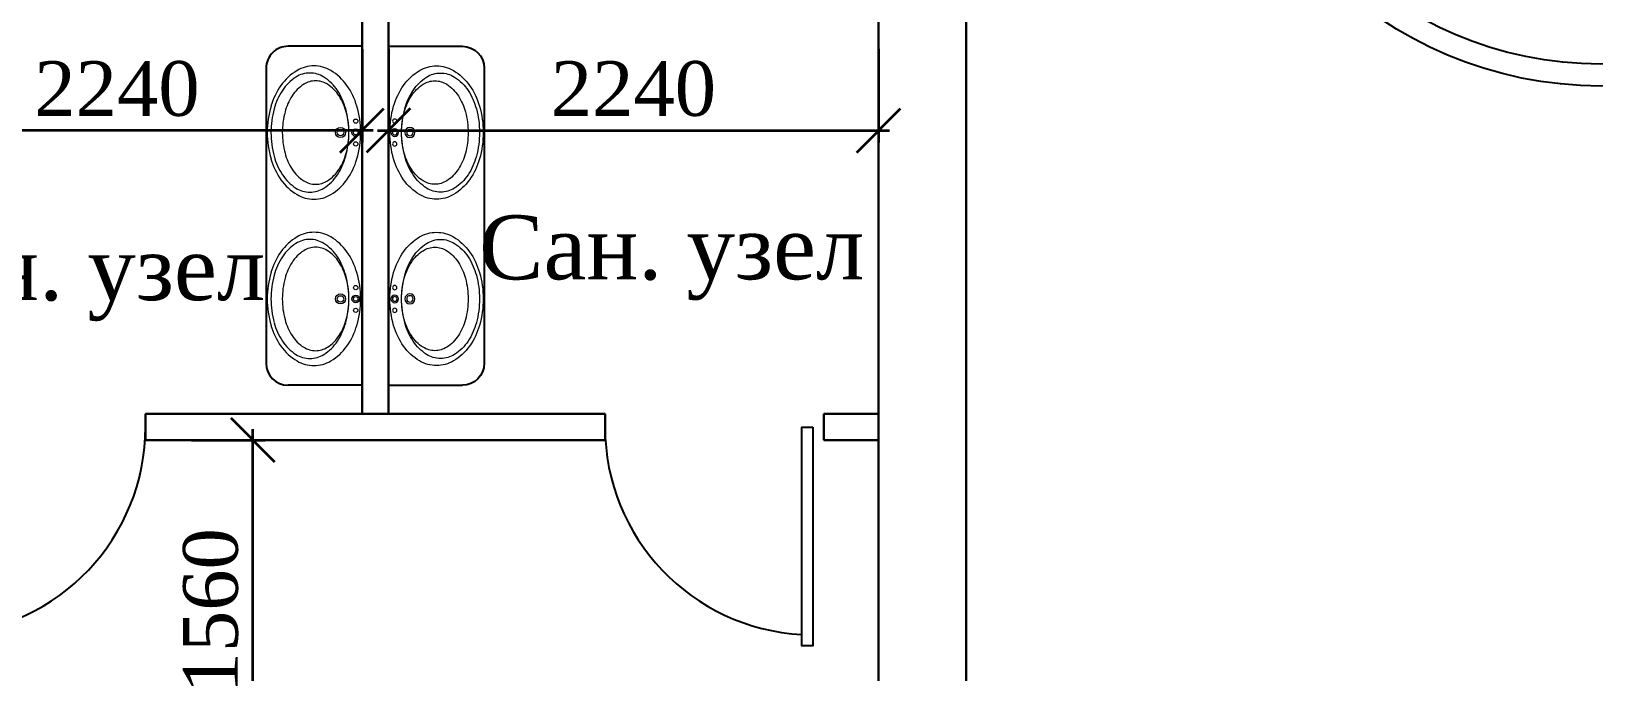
# Model space of a CAD drawing. Header units: inches. Extents: x 2870606 to 3671143, y -733551 to -473558.
# Drawn here: x 2918324 to 2925464, y -670883 to -667953 of the extents above; entities that cross this region are included whole.
import ezdxf

# ---------------------------------------------------------------- set-up
doc = ezdxf.new("R2010")
doc.units = ezdxf.units.IN
doc.header["$MEASUREMENT"] = 0
doc.layers.add('ШРИФТ', color=7, linetype='Continuous')
doc.styles.add('GENERATED_STYLE_1', font='times.ttf')
doc.styles.add('J~stule', font='dutch.ttf')
doc.linetypes.add('FENCELINE1', pattern='A,0.25,-0.1,[133,ltypeshp.shx,S=0.1,R=0,X=-0.1,Y=0],-0.1,1', length=1.45)
doc.dimstyles.new('J~style', dxfattribs={"dimscale": 100, "dimtxt": 2.5, "dimasz": 2, "dimexe": 0.55, "dimexo": 0.725, "dimtad": 1, "dimdec": 0, "dimdsep": 46, "dimtxsty": 'J~stule', "dimblk": 'OBLIQUE', "dimcen": 2, "dimdle": 0.5, "dimadec": 0, "dimazin": 0, "dimtfac": 1, "dimtdec": 0, "dimtmove": 0, "dimatfit": 3, "dimfxl": 1, "dimarcsym": 0})

# ---------------------------------------------------------------- blocks, each defined once
blk = doc.blocks.new('hfhfrt')
at = {"lineweight": 13}
blk.add_line((1120341.1, -286193.4), (1120341.1, -284643.4), dxfattribs=at)
at = {"color": 7}
for p, q in [((1120341.1, -284643.4), (1120679.5, -284643.4)), ((1120341.1, -286193.4), (1120679.5, -286193.4))]:
    blk.add_line(p, q, dxfattribs=at)
blk.add_line((1120779.5, -286093.4), (1120779.5, -284743.4))
at = {"lineweight": 13}
for centre, radius in [((1120370.2, -284985.9), 9.72), ((1120439.6, -285037.9), 23.1), ((1120370.2, -285037.9), 17.3), ((1120370.2, -285037.9), 10.5), ((1120370.2, -285090), 9.72), ((1120439.6, -285037.9), 14.7), ((1120370.2, -285798.9), 17.3), ((1120370.2, -285798.9), 10.5), ((1120370.2, -285746.9), 9.72), ((1120439.6, -285798.9), 23.1), ((1120439.6, -285798.9), 14.7), ((1120370.2, -285851.1), 9.72)]:
    blk.add_circle(centre, radius, dxfattribs=at)
at = {"color": 7}
for centre, start, end in [((1120679.5, -284743.4), 0, 90), ((1120679.5, -286093.4), 270, 0)]:
    blk.add_arc(centre, 100, start, end, dxfattribs=at)
at = {"lineweight": 13}
for centre, radius, start, end in [((1120604.7, -284958.3), 237.1, 120.62609, 145.02069), ((1120626.1, -284957.9), 205.9, 122.36765, 146.83492), ((1120561.2, -284884.8), 151.8, 90, 120.62609), ((1120553.6, -284901.3), 100.1, 90, 122.81456), ((1120579.6, -284884.5), 119, 90, 122.36765), ((1120553.6, -284901.3), 100.1, 57.18544, 90), ((1120561.2, -284884.8), 151.8, 59.37391, 90), ((1120579.6, -284884.5), 119, 57.63235, 90), ((1120517.7, -284958.3), 237.1, 34.97931, 59.37391), ((1120533, -284957.9), 205.9, 33.16508, 57.63235), ((1120673.5, -285006.4), 321.1, 145.02069, 163.83775), ((1120662.8, -285009.6), 257.5, 147.28432, 165.09994), ((1120700, -285006.2), 294.2, 146.83492, 164.85341), ((1120595.8, -284966.6), 177.9, 122.81456, 147.28432), ((1120511.5, -284966.6), 177.9, 32.71568, 57.18544), ((1120444.5, -285009.6), 257.5, 14.90006, 32.71568), ((1120459.1, -285006.2), 294.2, 15.14659, 33.16508), ((1120449, -285006.4), 321.1, 16.16225, 34.97931), ((1120782.1, -285037.9), 434.2, 163.83775, 180), ((1120816.9, -285037.9), 415.4, 164.85341, 180), ((1120768.8, -285037.9), 367.3, 165.09994, 180), ((1120338.4, -285037.9), 367.3, 0, 14.90006), ((1120342.2, -285037.9), 415.4, 0, 15.14659), ((1120340.3, -285037.9), 434.2, 0, 16.16225), ((1120782.1, -285037.9), 434.2, 180, 196.16225), ((1120768.8, -285037.9), 367.3, 180, 194.90006), ((1120816.9, -285037.9), 415.4, 180, 195.14659), ((1120338.4, -285037.9), 367.3, 345.09994, 0), ((1120342.2, -285037.9), 415.4, 344.85341, 0), ((1120340.3, -285037.9), 434.2, 343.83775, 0), ((1120673.5, -285069.4), 321.1, 196.16225, 214.97931), ((1120662.8, -285066.1), 257.5, 194.90006, 212.71568), ((1120700, -285069.5), 294.2, 195.14659, 213.16508), ((1120444.5, -285066.1), 257.5, 327.28432, 345.09994), ((1120459.1, -285069.5), 294.2, 326.83492, 344.85341), ((1120449, -285069.4), 321.1, 325.02069, 343.83775), ((1120595.8, -285109.1), 177.9, 212.71568, 237.18544), ((1120511.5, -285109.1), 177.9, 302.81456, 327.28432), ((1120604.7, -285117.5), 237.1, 214.97931, 239.37391), ((1120626.1, -285117.8), 205.9, 213.16508, 237.63235), ((1120553.6, -285174.5), 100.1, 237.18544, 270), ((1120579.6, -285191.2), 119, 237.63235, 270), ((1120553.6, -285174.5), 100.1, 270, 302.81456), ((1120579.6, -285191.2), 119, 270, 302.36765), ((1120517.7, -285117.5), 237.1, 300.62609, 325.02069), ((1120533, -285117.8), 205.9, 302.36765, 326.83492), ((1120561.2, -285190.9), 151.8, 239.37391, 270), ((1120561.2, -285190.9), 151.8, 270, 300.62609), ((1120604.7, -285719.3), 237.1, 120.62609, 145.02069), ((1120561.2, -285645.8), 151.8, 90, 120.62609), ((1120561.2, -285645.8), 151.8, 59.37391, 90), ((1120517.7, -285719.3), 237.1, 34.97931, 59.37391), ((1120673.5, -285767.4), 321.1, 145.02069, 163.83775), ((1120595.8, -285727.6), 177.9, 122.81456, 147.28432), ((1120626.1, -285718.9), 205.9, 122.36765, 146.83492), ((1120553.6, -285662.3), 100.1, 90, 122.81456), ((1120579.6, -285645.5), 119, 90, 122.36765), ((1120553.6, -285662.3), 100.1, 57.18544, 90), ((1120579.6, -285645.5), 119, 57.63235, 90), ((1120511.5, -285727.6), 177.9, 32.71568, 57.18544), ((1120533, -285718.9), 205.9, 33.16508, 57.63235), ((1120449, -285767.4), 321.1, 16.16225, 34.97931), ((1120662.8, -285770.7), 257.5, 147.28432, 165.09994), ((1120700, -285767.2), 294.2, 146.83492, 164.85341), ((1120444.5, -285770.7), 257.5, 14.90006, 32.71568), ((1120459.1, -285767.2), 294.2, 15.14659, 33.16508), ((1120782.1, -285798.9), 434.2, 163.83775, 180), ((1120816.9, -285798.9), 415.4, 164.85341, 180), ((1120768.8, -285798.9), 367.3, 165.09994, 180), ((1120338.4, -285798.9), 367.3, 0, 14.90006), ((1120342.2, -285798.9), 415.4, 0, 15.14659), ((1120340.3, -285798.9), 434.2, 0, 16.16225), ((1120782.1, -285798.9), 434.2, 180, 196.16225), ((1120768.8, -285798.9), 367.3, 180, 194.90006), ((1120816.9, -285798.9), 415.4, 180, 195.14659), ((1120338.4, -285798.9), 367.3, 345.09994, 0), ((1120342.2, -285798.9), 415.4, 344.85341, 0), ((1120340.3, -285798.9), 434.2, 343.83775, 0), ((1120673.5, -285830.4), 321.1, 196.16225, 214.97931), ((1120662.8, -285827.1), 257.5, 194.90006, 212.71568), ((1120700, -285830.5), 294.2, 195.14659, 213.16508), ((1120444.5, -285827.1), 257.5, 327.28432, 345.09994), ((1120459.1, -285830.5), 294.2, 326.83492, 344.85341), ((1120449, -285830.4), 321.1, 325.02069, 343.83775), ((1120604.7, -285878.5), 237.1, 214.97931, 239.37391), ((1120595.8, -285870.1), 177.9, 212.71568, 237.18544), ((1120626.1, -285878.8), 205.9, 213.16508, 237.63235), ((1120511.5, -285870.1), 177.9, 302.81456, 327.28432), ((1120517.7, -285878.5), 237.1, 300.62609, 325.02069), ((1120533, -285878.8), 205.9, 302.36765, 326.83492), ((1120561.2, -285951.9), 151.8, 239.37391, 270), ((1120553.6, -285935.5), 100.1, 237.18544, 270), ((1120579.6, -285952.2), 119, 237.63235, 270), ((1120553.6, -285935.5), 100.1, 270, 302.81456), ((1120561.2, -285951.9), 151.8, 270, 300.62609), ((1120579.6, -285952.2), 119, 270, 302.36765)]:
    blk.add_arc(centre, radius, start, end, dxfattribs=at)
blk = doc.blocks.new('_Oblique')
at = {"color": 0, "linetype": 'ByBlock', "lineweight": -2}
blk.add_line((-0.5, -0.5), (0.5, 0.5), dxfattribs=at)
blk = doc.blocks.new('*D124')
at = {"color": 0, "lineweight": -2, "transparency": 16777216}
for p, q in [((3186379.6, -562374.8), (3186379.6, -560714.8)), ((3186099.3, -560764.8), (3186434.6, -560764.8)), ((3186099.3, -562324.8), (3186434.6, -562324.8))]:
    blk.add_line(p, q, dxfattribs=at)
at = {"layer": 'Defpoints', "color": 0, "lineweight": 35, "transparency": 16777216}
for p in [(3186026.8, -560764.8), (3186379.6, -560764.8), (3186026.8, -562324.8, -28)]:
    blk.add_point(p, dxfattribs=at)
at = {"color": 0, "lineweight": -2, "transparency": 16777216, "xscale": 200, "yscale": 200, "zscale": 200}
for p, rotation in [((3186379.6, -560764.8), 90), ((3186379.6, -562324.8), 270)]:
    blk.add_blockref('_Oblique', p, dxfattribs=dict(at, rotation=rotation))
at = {"color": 0, "transparency": 16777216, "insert": (3186186.9, -561544.8), "char_height": 250, "attachment_point": 5, "rotation": 90, "style": 'J~stule'}
blk.add_mtext('1560', dxfattribs=at)
blk = doc.blocks.new('*D125')
at = {"color": 0, "lineweight": -2, "transparency": 16777216}
for p, q in [((3184638.2, -558975.6), (3184638.2, -559403.2)), ((3186878.2, -558975.6), (3186878.2, -559403.2)), ((3186928.2, -559348.2), (3184588.2, -559348.2))]:
    blk.add_line(p, q, dxfattribs=at)
at = {"layer": 'Defpoints', "color": 0, "lineweight": 35, "transparency": 16777216}
for p in [(3184638.2, -558903.1), (3186878.2, -558903.1, -5.8), (3184638.2, -559348.2)]:
    blk.add_point(p, dxfattribs=at)
at = {"color": 0, "lineweight": -2, "transparency": 16777216, "xscale": 200, "yscale": 200, "zscale": 200, "rotation": 180}
blk.add_blockref('_Oblique', (3184638.2, -559348.2), dxfattribs=at)
at = {"color": 0, "lineweight": -2, "transparency": 16777216, "xscale": 200, "yscale": 200, "zscale": 200}
blk.add_blockref('_Oblique', (3186878.2, -559348.2), dxfattribs=at)
at = {"color": 0, "transparency": 16777216, "insert": (3185758.2, -559158.2), "char_height": 250, "attachment_point": 5, "style": 'J~stule'}
blk.add_mtext('2240', dxfattribs=at)
blk = doc.blocks.new('*D126')
at = {"color": 0, "lineweight": -2, "transparency": 16777216}
for p, q in [((3186998.2, -558975.5), (3186998.2, -559403.2)), ((3189238.2, -558975.5), (3189238.2, -559403.2)), ((3186948.2, -559348.2), (3189288.2, -559348.2))]:
    blk.add_line(p, q, dxfattribs=at)
at = {"layer": 'Defpoints', "color": 0, "lineweight": 35, "transparency": 16777216}
for p in [(3186998.2, -558903, -5.8), (3189238.2, -558903), (3189238.2, -559348.2)]:
    blk.add_point(p, dxfattribs=at)
at = {"color": 0, "lineweight": -2, "transparency": 16777216, "xscale": 200, "yscale": 200, "zscale": 200, "rotation": 180}
blk.add_blockref('_Oblique', (3186998.2, -559348.2), dxfattribs=at)
at = {"color": 0, "lineweight": -2, "transparency": 16777216, "xscale": 200, "yscale": 200, "zscale": 200}
blk.add_blockref('_Oblique', (3189238.2, -559348.2), dxfattribs=at)
at = {"color": 0, "transparency": 16777216, "insert": (3188118.2, -559158.2), "char_height": 250, "attachment_point": 5, "style": 'J~stule'}
blk.add_mtext('2240', dxfattribs=at)
blk = doc.blocks.new('dfgfdgf')
at = {"lineweight": 30}
for p, q in [((3363415.57, -518033.49, -17.1), (3363415.57, -513833.49, 10.18)), ((3363535.57, -518033.49, -17.1), (3363535.57, -513833.49, 10.18)), ((3362425.61, -518033.49), (3364525.61, -518033.49)), ((3362425.61, -518153.49, 58.88), (3362425.61, -518033.49, 12.06)), ((3364525.61, -518153.49, 58.88), (3364525.61, -518033.49, 12.06)), ((3365525.61, -518033.49), (3365775.57, -518033.49)), ((3365525.61, -518153.49, 58.88), (3365525.61, -518033.49, 58.88)), ((3362425.61, -518153.49), (3364525.61, -518153.49)), ((3365525.61, -518153.49), (3365775.57, -518153.49))]:
    blk.add_line(p, q, dxfattribs=at)
for points in [[(3365775.57, -521133.49), (3365775.57, -511433.49), (3367175.57, -511433.49)], [(3366175.57, -521133.49), (3366175.57, -511833.49), (3367175.57, -511833.49)]]:
    blk.add_lwpolyline(points, dxfattribs=at)
blk.add_lwpolyline([(3377775.57, -511833.49), (3366175.57, -511833.49), (3366175.57, -516633.49)])
at = {"elevation": 117.75}
blk.add_lwpolyline([(3365475.61, -518093.49), (3365475.61, -519093.49), (3365425.61, -519093.49), (3365425.61, -518093.49)], close=True, dxfattribs=at)
at = {"linetype": 'FENCELINE1', "ltscale": 200}
blk.add_circle((3369075.57, -514733.49), 1800, dxfattribs=at)
blk.add_circle((3369075.57, -514733.49), 1700)
for centre, start, end in [((3361475.61, -518093.49, 117.75), 273.016961, 0), ((3365475.61, -518093.49, 117.75), 180, 266.983039)]:
    blk.add_arc(centre, 950, start, end)
at = {"color": 4, "rotation": 180}
blk.add_blockref('hfhfrt', (4483756.65, -802545.3, 10.18), dxfattribs=at)
at = {"xscale": -1, "rotation": 180}
blk.add_blockref('hfhfrt', (2243194.49, -802545.3, 10.18), dxfattribs=at)
at = {"layer": 'ШРИФТ', "style": 'GENERATED_STYLE_1'}
for p in [(3363950.06, -517417.67), (3361212.4, -517512.93)]:
    blk.add_text('Сан. узел', height=292.5, dxfattribs=at).set_placement(p)
for base, p1, p2, picture, middle in [((3361175.57, -516736.92), (3363415.57, -516291.75, -5.78), (3361175.57, -516291.75), '*D125', (3362295.57, -516546.91)), ((3365775.57, -516736.92), (3363535.57, -516291.68, -5.78), (3365775.57, -516291.68), '*D126', (3364655.57, -516546.91))]:
    dim = blk.add_linear_dim(base=base, p1=p1, p2=p2, dimstyle='J~style', override={"dimdec": 1, "dimtdec": 1})
    dim.commit()
    dim.dimension.update_dxf_attribs({"geometry": picture, "text_midpoint": middle, "insert": (176537.36, 42611.32)})
dim = blk.add_linear_dim(base=(3362917.01, -518153.49), p1=(3362564.18, -519713.49, -28.01), p2=(3362564.18, -518153.49), angle=90, dimstyle='J~style', override={"dimdec": 1, "dimtdec": 1})
dim.commit()
dim.dimension.update_dxf_attribs({"geometry": '*D124', "text_midpoint": (3362724.31, -518933.49), "insert": (176537.36, 42611.32)})

msp = doc.modelspace()

# ---------------------------------------------------------------- block references
at = {"color": 1, "lineweight": 35}
msp.add_blockref('dfgfdgf', (-443579.5, -151670.23), dxfattribs=at)

doc.saveas('drawing.dxf')
